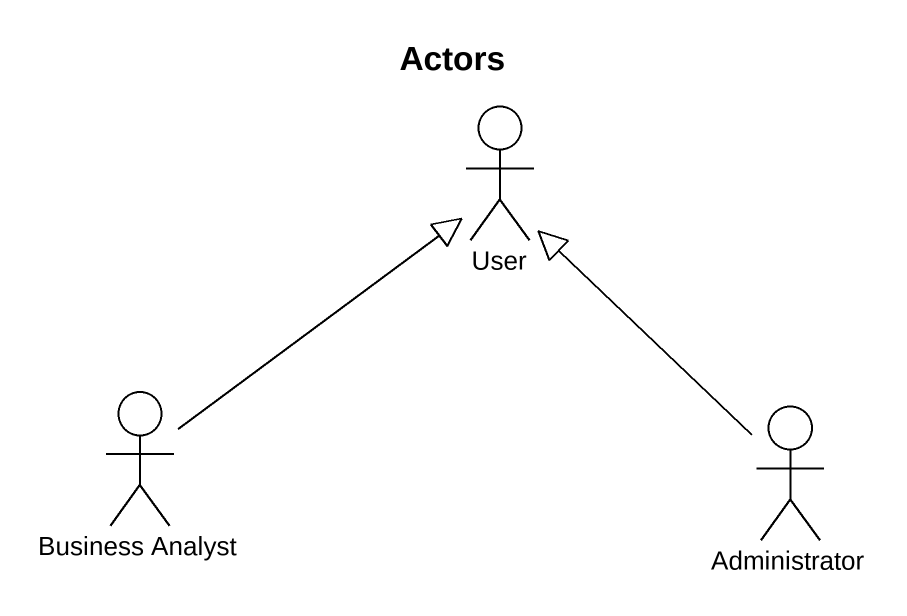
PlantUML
@startuml
title Actors
actor User
actor "Business Analyst" as Business_Analyst
actor Administrator
Business_Analyst -up-|> User
Administrator -up-|> User
@enduml
